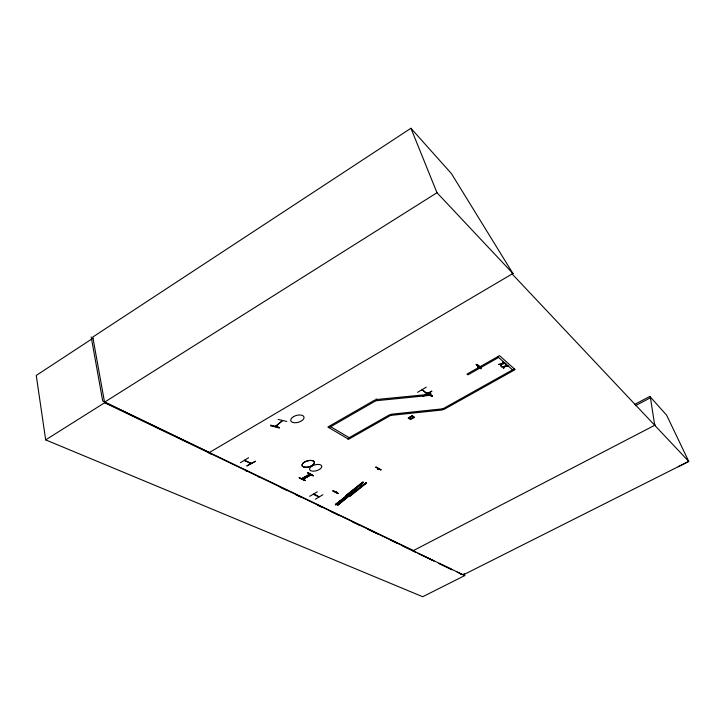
<?xml version="1.0" encoding="UTF-8"?>
<svg xmlns="http://www.w3.org/2000/svg" width="725" height="725" viewBox="0 0 725 725"><rect width="100%" height="100%" fill="white"/><g stroke="black" fill="none" stroke-linecap="round" stroke-linejoin="round"><path stroke-width="1.09" d="M301.827 478.681L309.928 474.105L301.827 478.663M302.071 478.763L310.155 474.213M279.143 427.913L279.451 427.523L271.059 425.403L279.533 427.614L279.152 427.931L270.778 425.72M248.548 457.774L240.455 462.659M432.381 396.122L427.442 392.415L432.481 396.203C431.719 397.418 425.493 392.153 427.551 392.497M478.672 366.941L477.648 367.484M338.14 493.426L333.038 490.671L338.176 493.335M304.835 480.603L299.171 477.829L305.261 480.43L299.18 477.793L299.624 477.594M377.48 469.129L378.387 468.658M376.184 398.795L375.949 400.744L429.399 395.424L430.079 394.155M430.695 393.802L430.161 394.427M307.083 476.751L306.521 476.461M275.201 426.517L282.406 420.745M250.714 463.583L244.552 460.547L245.032 460.339M412.262 415.86L408.275 418.108L410.413 419.558L414.337 417.455L412.235 415.778L414.374 417.237M422.829 390.123L422.331 390.413L422.34 389.823M422.331 389.878L427.279 393.467M349.097 495.882L365.898 482.886M366.125 482.95L366.578 483.013L350.057 496.217L349.604 496.145L366.125 482.95L349.16 495.891M346.632 495.583L346.07 495.492L362.718 482.116M346.55 495.592L363.406 482.243M347.302 495.719L346.786 495.637L363.279 482.406M337.805 504.999L348.498 496.362M335.92 504.673L346.831 496.181L346.206 495.945L335.285 504.673L346.505 496.108M348.091 496.281L337.515 505.071M335.458 504.6L346.632 496.009M335.802 504.772L346.858 496.154M276.198 426.028L275.962 425.865M305.814 476.832L306.467 477.032M270.76 425.811L271.005 424.977M282.306 420.772L275.5 426.59M278.11 419.44L286.792 421.433M346.07 495.492L362.618 482.27M335.648 504.745L346.55 496.118M346.858 495.646L363.216 482.361M347.239 495.71L363.47 482.261M348.045 496.281L337.188 505.008M348.544 496.362L337.995 505.135M349.368 496.099L365.817 482.886M377.453 468.921L378.214 468.531M477.63 367.194L478.509 366.768M678.292 466.71L688.75 461.408L512.131 273.959L512.919 273.488L451.448 173.628L410.93 128.271L92.773 337.062L104.645 402.747L464.779 575.568L422.702 596.729L45.675 439.885L36.25 375.432L92.981 338.231M512.176 274.005L512.965 273.542L436.985 192.723L104.545 402.185L413.422 550.583M45.675 439.885L104.645 402.747M512.919 273.488L208.709 452.917L211.773 454.394M245.05 460.801L245.585 460.593L244.851 460.303M246.917 465.912L255.572 461.227L246.953 465.858M329.005 427.668L375.913 400.717L374.843 400.001L327.881 427.007L347.828 438.806L349.477 437.864L330.691 426.708M498.628 357.47L467.915 374.852L466.991 374.1L499.552 355.658L515.149 369.605L443.854 409.489L442.93 408.809L391.156 414.238L390.675 415.398L348.462 439.341L347.393 438.707L389.651 414.727L390.675 415.398L442.386 409.96L442.93 408.809L514.315 368.862M426.363 387.114L417.537 392.325M476.271 364.838C477.476 363.352 482.27 368.59 480.892 368.826L476.08 364.358M426.934 393.204C426.635 395.225 423.654 389.996 422.022 390.123M308.179 472.754L307.735 473.026L313.327 475.908C311.097 473.334 301.935 470.308 313.372 475.79M412.036 415.878L408.302 417.89M422.693 396.194L431.674 391.147M422.92 396.394L431.855 391.282M477.739 367.43L478.573 366.959M430.206 394.373L431.013 393.92M302.144 478.862L310.228 474.313M311.152 474.775L303.041 479.261L311.116 474.721M317.287 491.885L309.657 496.308M315.393 499.199L322.906 494.731M333.128 490.752L332.693 490.997L337.85 493.58M335.793 492.139L336.672 491.659L335.621 492.048M377.607 469.102L378.296 468.676M380.788 469.9L375.831 467.145L381.187 469.773M634.873 404.333L649.836 396.421L666.638 415.208L688.75 461.408L463.148 574.952M635.453 405.683L650.47 397.753L649.836 396.421M655.327 424.968L412.897 550.855L415.905 552.305M318.864 496.969L313.581 494.423M313.78 494.187L314.106 494.631M250.515 463.085L251.24 463.375L244.923 460.33M318.692 496.562C319.172 497.323 316.626 494.794 313.934 494.223M476.379 364.702L480.911 368.672M375.931 467.018L380.833 469.9M376.42 399.529L429.943 394.291M250.696 463.121L250.315 463.338M245.467 470.552L247.506 471.531M257.71 476.425L259.758 477.403M280.176 487.2L287.317 490.626M295.492 494.541L300.594 496.987M317.949 505.316L322.036 507.273M330.201 511.188L338.367 515.112M352.658 521.964L359.808 525.389M367.974 529.304L378.187 534.207M390.44 540.08L397.581 543.505M402.692 545.961L415.914 552.296M417.926 553.266L434.003 560.978L420.908 554.725M439.024 563.388L452.092 569.651M457.122 572.061L462.142 574.472M209.353 452.536L102.714 401.034L91.196 336.971M438.933 563.434L451.956 569.723M459.967 573.593L461.97 574.553M427.052 392.778L431.991 396.484M497.74 356.682L512.539 369.85M312.23 465.948A6.344 3.036 -15.9 0 1 321.818 466.248A6.344 3.036 -15.9 0 1 312.992 471.196A6.344 3.036 -15.9 0 1 312.23 465.948L312.085 465.822M293.534 416.621A6.878 3.571 -15.5 0 1 304.038 417.237A6.878 3.571 -15.5 0 1 294.522 422.748A6.878 3.571 -15.5 0 1 293.534 416.621L293.444 416.594M410.93 128.271L436.985 192.723M464.045 573.439L464.779 575.568M159.953 428.81L160.062 429.336M650.47 397.753L654.711 425.285M409.634 417.727L410.703 418.688L412.452 418.08L413.06 417.029L411.002 416.766L409.634 417.727M503.503 361.684L501.818 363.723L498.655 364.448L501.492 364.186L500.495 366.062L502.153 364.068L505.361 363.325L502.479 363.597L503.503 361.684M506.385 364.249L504.7 366.27L501.555 366.995L504.373 366.732L503.377 368.599L505.035 366.614L508.225 365.88L505.361 366.152L506.385 364.249M310.853 474.531L302.796 479.125L310.88 474.585M305.515 467.299A6.434 3.108 -15.7 0 0 314.451 462.278A6.434 3.108 -15.7 0 0 304.681 461.952A6.434 3.108 -15.7 0 0 305.515 467.299A6.407 3.099 -15.7 0 0 314.433 462.305A6.407 3.099 -15.7 0 0 304.708 461.979A6.407 3.099 -15.7 0 0 305.533 467.308"/></g></svg>
